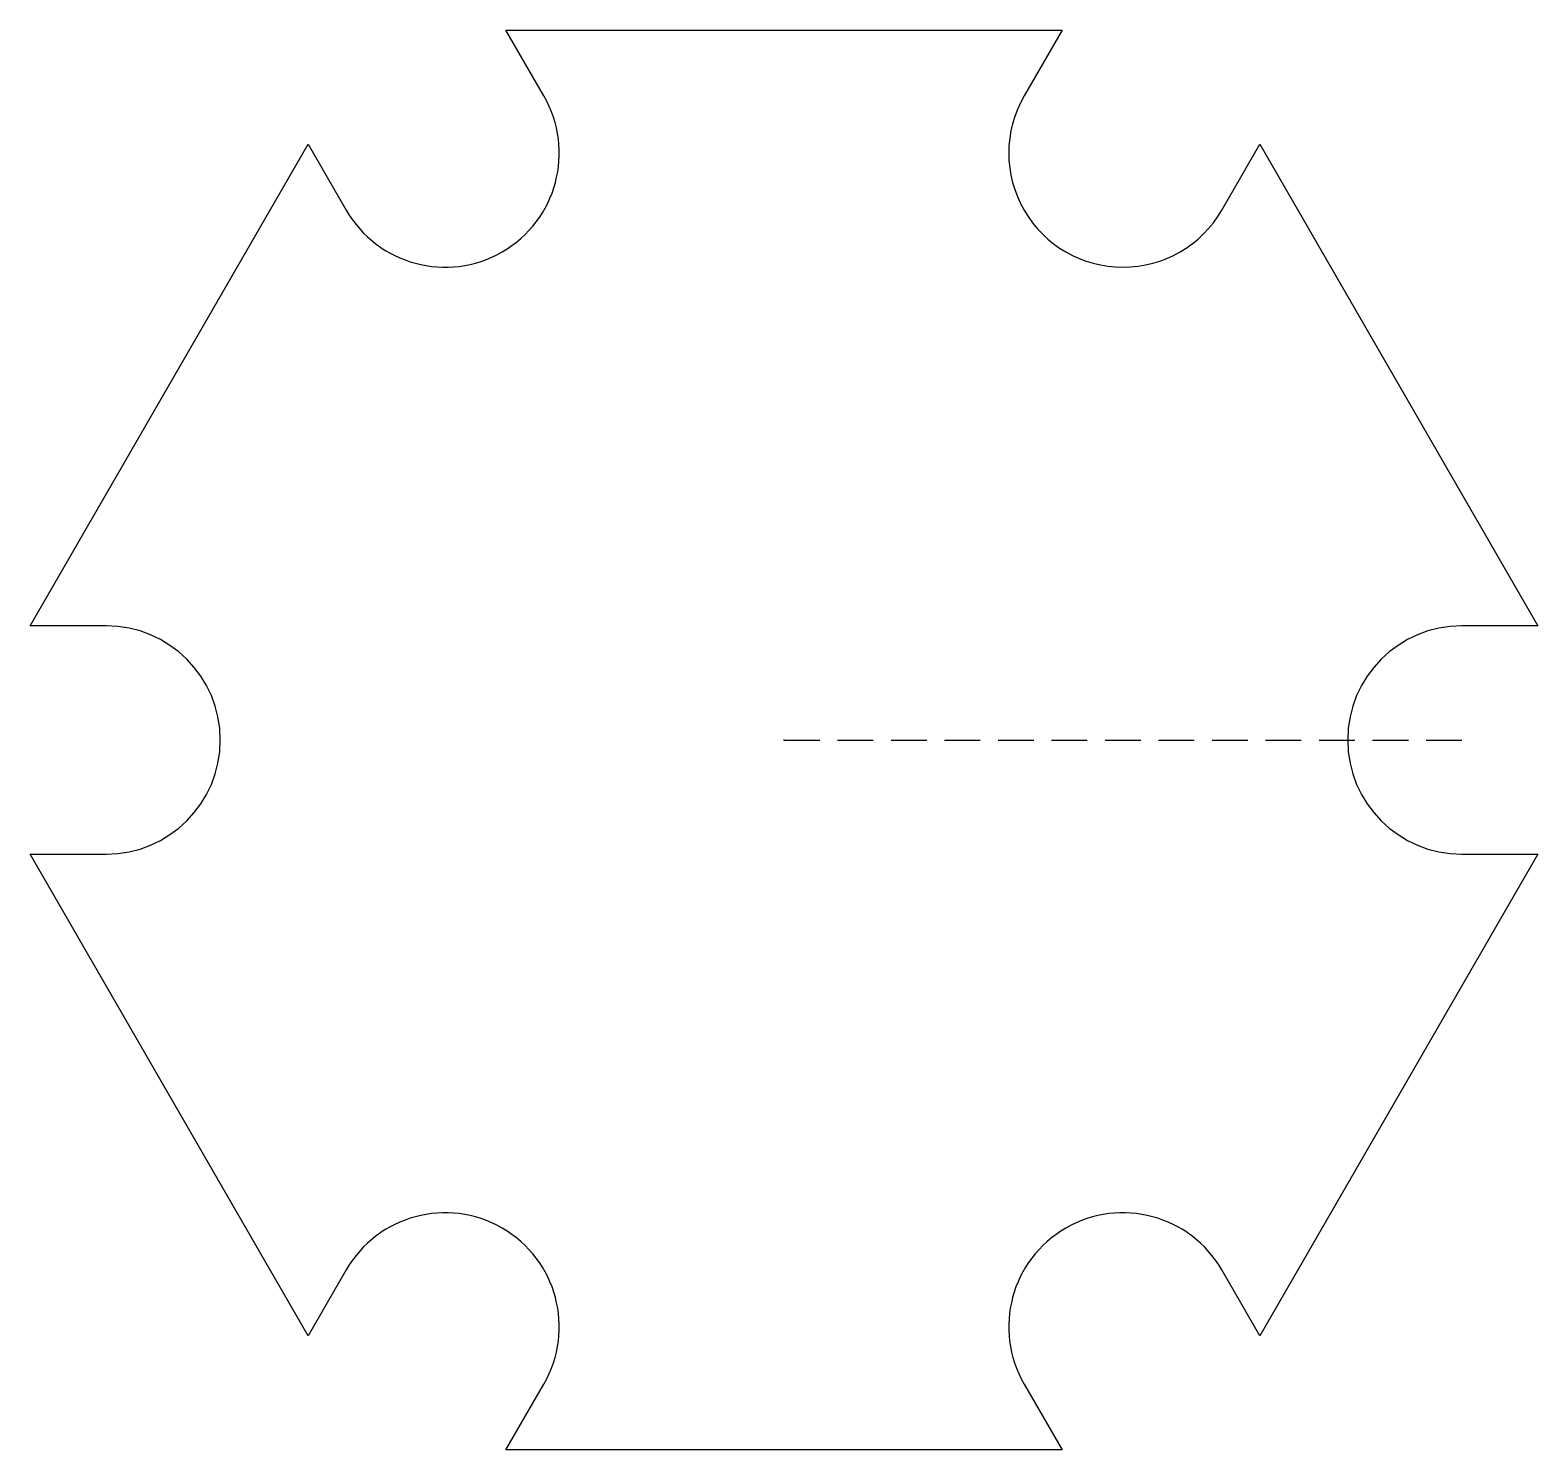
# Model space of a CAD drawing. Header units: millimetres. Extents: x -10.6 to 10.6, y -9.9 to 9.9.
import ezdxf

# ---------------------------------------------------------------- set-up
doc = ezdxf.new("R2010")
doc.units = ezdxf.units.MM
doc.linetypes.add('DASHED', pattern=[0.75, 0.5, -0.25])
doc.layers.get('0').update_dxf_attribs({"linetype": 'CONTINUOUS'})

msp = doc.modelspace()

# ---------------------------------------------------------------- linework, layer by layer
at = {"linetype": 'DASHED'}
msp.add_line((0, 0), (9.5, 0), dxfattribs=at)
msp.add_lwpolyline([(9.5, 1.6, 1), (9.5, -1.6), (10.565, -1.6), (6.668, -8.35), (6.136, -7.427, 1), (3.364, -9.027), (3.897, -9.95), (-3.897, -9.95), (-3.364, -9.027, 1), (-6.136, -7.427), (-6.668, -8.35), (-10.565, -1.6), (-9.5, -1.6, 1), (-9.5, 1.6), (-10.565, 1.6), (-6.668, 8.35), (-6.136, 7.427, 1), (-3.364, 9.027), (-3.897, 9.95), (3.897, 9.95), (3.364, 9.027, 1), (6.136, 7.427), (6.668, 8.35), (10.565, 1.6)], format="xyb", close=True)
msp.add_point((0, 0))

doc.saveas('drawing.dxf')
